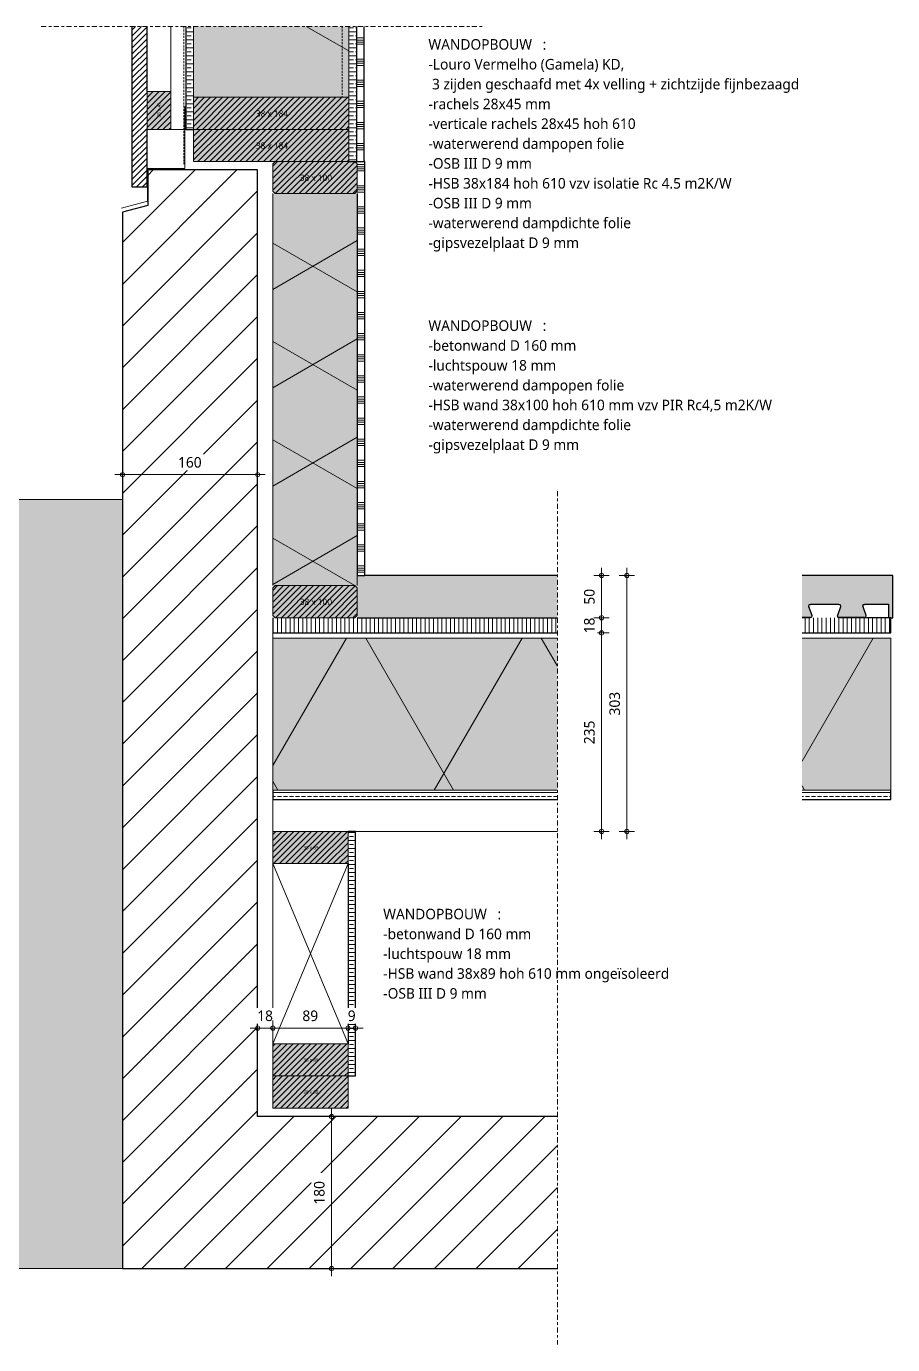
# Model space of a CAD drawing. Header units: millimetres. Extents: x 2927 to 18500, y -7154 to 6447.
# Drawn here: x 6213 to 7239, y -7154 to -5594 of the extents above; entities that cross this region are included whole.
import ezdxf

# ---------------------------------------------------------------- set-up
doc = ezdxf.new("R2010")
doc.units = ezdxf.units.MM
doc.linetypes.add('MV_center', pattern=[15, 6, -3, 3, -3])
doc.linetypes.add('MV_hidden', pattern=[3.75, 2.5, -1.25])
for name, color, linetype, lineweight in [('A-ANNO-DIMS', 211, 'Continuous', 13), ('A-ANNO-DIMS-5', 211, 'Continuous', 13), ('A-ANNO-NOTE', 131, 'Continuous', 18), ('A-DETL', 90, 'Continuous', 13), ('A-DETL-GENF', 92, 'Continuous', 18), ('A-DETL-MEDM', 33, 'Continuous', 18), ('G-ANNO-TEXT', 231, 'Continuous', 13)]:
    doc.layers.add(name, color=color, linetype=linetype, lineweight=lineweight)
doc.styles.add('Segoe UI', font='segoeui.ttf', dxfattribs={"height": 7.5})
doc.styles.add('Segoe UI_1', font='segoeui.ttf', dxfattribs={"height": 4})
doc.styles.add('Segoe UI_3', font='segoeui.ttf', dxfattribs={"height": 12.5})
doc.styles.add('Segoe UI_B', font='segoeui.ttf', dxfattribs={"height": 12.5})
doc.dimstyles.new('2_5_mm', dxfattribs={"dimscale": 304.8, "dimtxt": 13.092049, "dimasz": 0.016404, "dimexe": 0.029528, "dimexo": 0.0625, "dimgap": 0.014764, "dimtad": 1, "dimdec": 0, "dimzin": 0, "dimdsep": 46, "dimtxsty": 'Segoe UI_3', "dimblk1": 'DOTBLANK', "dimblk2": 'DOTBLANK', "dimsah": 1, "dimcen": 0.09, "dimdle": 0.029528, "dimazin": 0, "dimtfac": 1, "dimtdec": 4, "dimtix": 1, "dimtmove": 0, "dimatfit": 3, "dimfxl": 0.029528, "dimfxlon": 1, "dimtvp": 1, "dimtfill": 1, "dimtolj": 1, "dimtzin": 0, "dimarcsym": 2})
pattern_1 = [(0, (0, 0), (0, 9.476), []), (0, (0, 4.738), (0, 9.476), [4.738, -2.369])]
pattern_2 = [(60, (-2126.39, 181.76), (-155.885, 90), []), (120, (-2126.39, 181.76), (-155.885, -90), [])]
pattern_3 = [(0, (0, 10), (0, 25), []), (0, (0, 12.5), (0, 25), []), (0, (0, 15), (0, 25), []), (0, (0, 17.5), (0, 25), [])]

# ---------------------------------------------------------------- blocks, each defined once
blk = doc.blocks.new('42 isolatie - Type 1-3771744-Details Domera')
at = {"layer": 'A-DETL-GENF'}
h = blk.add_hatch(color=256, dxfattribs=at)
h.paths.add_polyline_path([(627, 0.8), (732.3, 0.8), (732.3, 180.8), (627, 180.8), (627, 14.7)])
h.paths.add_polyline_path([(337.3, 0.8), (337.3, 180.8), (0.3, 180.8), (0.3, 0.8)])
at = {"layer": 'A-DETL-GENF', "lineweight": 13}
h = blk.add_hatch(dxfattribs=at)
h.set_pattern_fill('FP_24', color=256, style=0, pattern_type=2)
h.set_pattern_definition(pattern_2)
h.paths.add_polyline_path([(627, 0.8), (732.3, 0.8), (732.3, 180.8), (627, 180.8), (627, 14.7)])
h.paths.add_polyline_path([(337.3, 0.8), (337.3, 180.8), (0.3, 180.8), (0.3, 0.8)])
at = {"layer": 'A-DETL-GENF'}
for p, q in [((337.3, 180.8), (0.3, 180.8)), ((0.3, 180.8), (0.3, 0.8)), ((337.3, 180.8), (0.3, 180.8)), ((0.3, 180.8), (0.3, 0.8)), ((732.3, 180.8), (627, 180.8)), ((732.3, 180.8), (627, 180.8)), ((732.3, 0.8), (732.3, 180.8)), ((732.3, 0.8), (732.3, 180.8)), ((0.3, 0.8), (337.3, 0.8)), ((0.3, 0.8), (337.3, 0.8)), ((627, 0.8), (732.3, 0.8)), ((627, 0.8), (732.3, 0.8))]:
    blk.add_line(p, q, dxfattribs=at)
blk = doc.blocks.new('00 hout_rechthoekig_sls - SLS 38x89-V208-Details Domera')
at = {"layer": 'A-DETL-GENF', "lineweight": 13}
blk.add_hatch(color=256, dxfattribs=at).paths.add_polyline_path([(89, -38), (89, 0), (0, 0), (0, -38)])
at = {"layer": 'A-DETL-MEDM', "lineweight": 13}
h = blk.add_hatch(dxfattribs=at)
h.set_pattern_fill('FP_261', color=256, style=0, pattern_type=2)
h.set_pattern_definition([(45, (-6504.673, 6836.201), (-3.535534, 3.535534), [])])
h.paths.add_polyline_path([(89, -38), (89, 0), (0, 0), (0, -38)])
at = {"layer": 'A-DETL-MEDM'}
for p, q in [((0, 0), (89, 0)), ((0, -38), (0, 0)), ((89, 0), (89, -38)), ((89, 0), (89, -38)), ((89, 0), (89, -38)), ((89, -38), (0, -38)), ((89, -38), (0, -38))]:
    blk.add_line(p, q, dxfattribs=at)
blk = doc.blocks.new('00 hout_rechthoekig_sls - SLS 38x89-V209-Details Domera')
at = {"layer": 'A-DETL-GENF', "lineweight": 13}
blk.add_hatch(color=256, dxfattribs=at).paths.add_polyline_path([(89, -38), (89, 0), (0, 0), (0, -38)])
at = {"layer": 'A-DETL-MEDM', "lineweight": 13}
h = blk.add_hatch(dxfattribs=at)
h.set_pattern_fill('FP_262', color=256, style=0, pattern_type=2)
h.set_pattern_definition([(45, (-6504.673, 6546.764), (-3.535534, 3.535534), [])])
h.paths.add_polyline_path([(89, -38), (89, 0), (0, 0), (0, -38)])
at = {"layer": 'A-DETL-MEDM'}
for p, q in [((0, 0), (89, 0)), ((0, -38), (0, 0)), ((89, 0), (89, -38)), ((89, 0), (89, -38)), ((89, 0), (89, -38)), ((89, -38), (0, -38)), ((89, -38), (0, -38))]:
    blk.add_line(p, q, dxfattribs=at)
blk = doc.blocks.new('23 Zwaluwstaartplaat - Lewis Zwaluwstaartplaat-V210-Details Domera')
at = {"layer": 'A-DETL-GENF'}
blk.add_hatch(color=256, dxfattribs=at).paths.add_polyline_path([(511.9, 0), (512.4, 0.1), (512.9, 0.3), (513.4, 0.6), (513.7, 1), (514, 1.4), (514.1, 1.9), (514.1, 2.5), (514, 3), (510.3, 13.6), (510.4, 14), (510.5, 14.4), (510.7, 14.8), (510.9, 15.1), (511.3, 15.3), (511.7, 15.5), (512.1, 15.5), (546.3, 15.5), (546.7, 15.3), (547.1, 15.1), (547.3, 14.8), (547.6, 14.3), (547.6, 14), (547.7, 13.6), (547.5, 13.1), (544, 3), (543.8, 2.5), (543.9, 1.9), (544, 1.4), (544.3, 1), (544.6, 0.6), (545.1, 0.3), (545.6, 0.1), (546.1, 0), (575.9, 0), (576.4, 0.1), (576.9, 0.3), (577.4, 0.6), (577.7, 1), (578, 1.4), (578.1, 1.9), (578.2, 2.5), (578, 3), (574.3, 13.6), (574.4, 14), (574.5, 14.4), (574.7, 14.8), (574.9, 15.1), (575.3, 15.3), (575.7, 15.5), (576.1, 15.5), (603.8, 15.5), (604.5, 16), (576.1, 16), (575.6, 15.9), (575.1, 15.7), (574.6, 15.4), (574.3, 15), (574, 14.6), (573.9, 14.1), (573.8, 13.5), (574, 13), (577.7, 2.4), (577.6, 2), (577.5, 1.6), (577.3, 1.2), (577.1, 0.9), (576.7, 0.7), (576.3, 0.5), (575.9, 0.5), (545.7, 0.5), (545.3, 0.7), (544.9, 1), (544.6, 1.4), (544.5, 1.6), (544.4, 2), (544.4, 2.5), (544.5, 3), (548.1, 13.2), (548.1, 13.6), (548.1, 14.1), (548, 14.6), (547.7, 15.1), (547.3, 15.5), (546.7, 15.8), (546.4, 15.9), (545.9, 16), (512.1, 16), (511.6, 15.9), (510.9, 15.7), (510.5, 15.3), (510.3, 15), (509.9, 14.4), (509.9, 14), (509.8, 13.5), (510, 13), (513.7, 2.4), (513.6, 2), (513.4, 1.4), (513.3, 1.2), (512.9, 0.9), (512.7, 0.7), (512.3, 0.5), (511.9, 0.5), (502.2, 0.5), (502.2, 0)])
for p, q in [((545.9, 16), (512.1, 16)), ((604.5, 16), (576.1, 16)), ((603.8, 15.5), (604.5, 16)), ((511.9, 0.5), (502.2, 0.5)), ((510, 13), (513.6, 2.8)), ((510.4, 13.2), (514, 3)), ((545.9, 15.5), (512.1, 15.5)), ((544, 3), (547.6, 13.2)), ((544.4, 2.8), (548, 13)), ((575.9, 0.5), (546.1, 0.5)), ((574, 13), (577.6, 2.8)), ((578, 3), (574.4, 13.2)), ((576.1, 15.5), (603.8, 15.5)), ((502.2, 0), (511.9, 0)), ((546.1, 0), (575.9, 0))]:
    blk.add_line(p, q, dxfattribs=at)
for centre, radius, start, end in [((512.1, 13.7), 2.25, 90, 199.4712), ((545.9, 13.7), 2.25, 340.5288, 90), ((576.1, 13.7), 2.25, 90, 199.4712), ((512.1, 13.7), 1.75, 90, 199.4712), ((511.9, 2.2), 2.25, 270, 19.4712), ((511.9, 2.2), 1.75, 270, 19.4712), ((546.1, 2.2), 2.25, 160.5288, 270), ((546.1, 2.2), 1.75, 160.5288, 270), ((545.9, 13.7), 1.75, 340.5288, 90), ((576.1, 13.7), 1.75, 90, 199.4712), ((575.9, 2.2), 2.25, 270, 19.4712), ((575.9, 2.2), 1.75, 270, 19.4712)]:
    blk.add_arc(centre, radius, start, end, dxfattribs=at)
blk = doc.blocks.new('NLRS_00_DI_maskeer - Type 1-4234777-Details Domera')
at = {"layer": 'A-DETL-GENF', "linetype": 'MV_center'}
blk.add_line((-100, 0), (910.4, 0), dxfattribs=at)
blk = doc.blocks.new('42 isolatie - Type 1-3760804-Details Domera')
at = {"layer": 'A-DETL-GENF'}
blk.add_hatch(color=256, dxfattribs=at).paths.add_polyline_path([(38.3, 98), (38.3, 0.8), (502.3, 0.8), (502.3, 100.8), (38.3, 100.8)])
at = {"layer": 'A-DETL-GENF', "lineweight": 13}
h = blk.add_hatch(dxfattribs=at)
h.set_pattern_fill('FP_263', color=256, style=0, pattern_type=2)
h.set_pattern_definition([(60, (0, 0), (-87.295, 50.4), []), (120, (0, 0), (-87.295, -50.4), [])])
h.paths.add_polyline_path([(38.3, 98), (38.3, 0.8), (502.3, 0.8), (502.3, 100.8), (38.3, 100.8)])
at = {"layer": 'A-DETL-GENF'}
for p, q in [((502.3, 100.8), (38.3, 100.8)), ((502.3, 100.8), (38.3, 100.8)), ((38.3, 0.8), (50.3, 0.8)), ((38.3, 0.8), (50.3, 0.8)), ((50.3, 0.8), (502.3, 0.8))]:
    blk.add_line(p, q, dxfattribs=at)
blk = doc.blocks.new('00 hout_rechthoekig_sls - SLS 38x100-4309796-Details Domera')
at = {"layer": 'A-DETL-GENF'}
blk.add_hatch(color=256, dxfattribs=at).paths.add_polyline_path([(74.6, -38), (97.2, -38), (100, -35.2), (100, -2.8), (97.2, 0), (2.8, 0), (0, -2.8), (0, -35.2), (2.8, -38)])
at = {"layer": 'A-DETL-MEDM', "lineweight": 13}
h = blk.add_hatch(dxfattribs=at)
h.set_pattern_fill('FP_264', color=256, style=0, pattern_type=2)
h.set_pattern_definition([(45, (-6504.673, 6255.764), (-3.535534, 3.535534), [])])
h.paths.add_polyline_path([(74.6, -38), (97.2, -38), (100, -35.2), (100, -2.8), (97.2, 0), (2.8, 0), (0, -2.8), (0, -35.2), (2.8, -38)])
at = {"layer": 'A-DETL-MEDM'}
for p, q in [((0, -2.8), (2.8, 0)), ((2.8, 0), (0, -2.8)), ((2.8, 0), (97.2, 0)), ((97.2, 0), (100, -2.8)), ((0, -2.8), (0, -35.2)), ((97.2, 0), (100, -2.8)), ((100, -35.2), (100, -2.8)), ((2.8, -38), (0, -35.2)), ((0, -35.2), (2.8, -38)), ((2.8, -38), (97.2, -38)), ((100, -35.2), (97.2, -38)), ((97.2, -38), (100, -35.2))]:
    blk.add_line(p, q, dxfattribs=at)
blk = doc.blocks.new('00 hout_rechthoekig_sls - SLS 38x100-V211-Details Domera')
at = {"layer": 'A-DETL-GENF'}
blk.add_hatch(color=256, dxfattribs=at).paths.add_polyline_path([(2.8, -38), (97.2, -38), (100, -35.2), (100, -2.8), (97.2, 0), (2.8, 0), (0, -2.8), (0, -35.2)])
at = {"layer": 'A-DETL-MEDM', "lineweight": 13}
h = blk.add_hatch(dxfattribs=at)
h.set_pattern_fill('FP_265', color=256, style=0, pattern_type=2)
h.set_pattern_definition([(45, (-6504.673, 5753.764), (-3.535534, 3.535534), [])])
h.paths.add_polyline_path([(2.8, -38), (97.2, -38), (100, -35.2), (100, -2.8), (97.2, 0), (2.8, 0), (0, -2.8), (0, -35.2)])
at = {"layer": 'A-DETL-MEDM'}
for p, q in [((0, -2.8), (2.8, 0)), ((2.8, 0), (0, -2.8)), ((97.2, 0), (100, -2.8)), ((0, -2.8), (0, -35.2)), ((97.2, 0), (100, -2.8)), ((100, -35.2), (100, -2.8)), ((2.8, -38), (0, -35.2)), ((0, -35.2), (2.8, -38)), ((2.8, -38), (97.2, -38)), ((100, -35.2), (97.2, -38)), ((97.2, -38), (100, -35.2))]:
    blk.add_line(p, q, dxfattribs=at)
blk = doc.blocks.new('00 hout_rechthoekig_sls - SLS 38x184-V238-Details Domera')
at = {"layer": 'A-DETL-GENF', "lineweight": 13}
blk.add_hatch(color=256, dxfattribs=at).paths.add_polyline_path([(184, -38), (184, 0), (0, 0), (0, -38)])
at = {"layer": 'A-DETL-MEDM', "lineweight": 13}
h = blk.add_hatch(dxfattribs=at)
h.set_pattern_fill('FP_290', color=256, style=0, pattern_type=2)
h.set_pattern_definition([(45, (-6410.673, 5715.764), (-3.535534, 3.535534), [])])
h.paths.add_polyline_path([(184, -38), (184, 0), (0, 0), (0, -38)])
at = {"layer": 'A-DETL-MEDM'}
for p, q in [((0, 0), (184, 0)), ((0, -38), (0, 0)), ((184, 0), (184, -38)), ((184, 0), (184, -38)), ((184, 0), (184, -38)), ((184, -38), (0, -38)), ((184, -38), (0, -38))]:
    blk.add_line(p, q, dxfattribs=at)
blk = doc.blocks.new('42 isolatie - Type 1-3769613-Details Domera')
at = {"layer": 'A-DETL-GENF'}
blk.add_hatch(color=256, dxfattribs=at).paths.add_polyline_path([(0.3, 0.8), (84.2, 0.8), (84.2, 184.8), (0.3, 184.8)])
at = {"layer": 'A-DETL-GENF', "lineweight": 13}
h = blk.add_hatch(dxfattribs=at)
h.set_pattern_fill('FP_24', color=256, style=0, pattern_type=2)
h.set_pattern_definition(pattern_2)
h.paths.add_polyline_path([(0.3, 0.8), (84.2, 0.8), (84.2, 184.8), (0.3, 184.8)])
at = {"layer": 'A-DETL-GENF'}
for p, q in [((84.2, 184.8), (0.3, 184.8)), ((0.3, 184.8), (0.3, 0.8)), ((84.2, 184.8), (0.3, 184.8)), ((0.3, 0.8), (84.2, 0.8)), ((0.3, 0.8), (84.2, 0.8))]:
    blk.add_line(p, q, dxfattribs=at)
blk = doc.blocks.new('00 hout_rechthoekig_sls - SLS 38x184-V239-Details Domera')
at = {"layer": 'A-DETL-GENF', "lineweight": 13}
blk.add_hatch(color=256, dxfattribs=at).paths.add_polyline_path([(184, -38), (184, 0), (0, 0), (0, -38)])
at = {"layer": 'A-DETL-MEDM', "lineweight": 13}
h = blk.add_hatch(dxfattribs=at)
h.set_pattern_fill('FP_291', color=256, style=0, pattern_type=2)
h.set_pattern_definition([(45, (-6410.673, 5677.764), (-3.535534, 3.535534), [])])
h.paths.add_polyline_path([(184, -38), (184, 0), (0, 0), (0, -38)])
at = {"layer": 'A-DETL-MEDM'}
for p, q in [((0, 0), (184, 0)), ((0, -38), (0, 0)), ((184, 0), (184, -38)), ((184, 0), (184, -38)), ((184, 0), (184, -38)), ((184, -38), (0, -38)), ((184, -38), (0, -38))]:
    blk.add_line(p, q, dxfattribs=at)
blk = doc.blocks.new('NLRS_00_DI_maskeer - Type 1-4234778-Details Domera')
at = {"layer": 'A-DETL-GENF', "linetype": 'MV_center'}
blk.add_line((-100, 0), (422.2, 0), dxfattribs=at)
blk = doc.blocks.new('00 hout_rechthoekig_sls - SLS 38x89-V246-Details Domera')
at = {"layer": 'A-DETL-GENF', "lineweight": 13}
blk.add_hatch(color=256, dxfattribs=at).paths.add_polyline_path([(89, -38), (89, 0), (0, 0), (0, -38)])
at = {"layer": 'A-DETL-MEDM', "lineweight": 13}
h = blk.add_hatch(dxfattribs=at)
h.set_pattern_fill('FP_295', color=256, style=0, pattern_type=2)
h.set_pattern_definition([(45, (-6504.673, 6798.201), (-3.535534, 3.535534), [])])
h.paths.add_polyline_path([(89, -38), (89, 0), (0, 0), (0, -38)])
at = {"layer": 'A-DETL-MEDM'}
for p, q in [((0, 0), (89, 0)), ((0, -38), (0, 0)), ((89, 0), (89, -38)), ((89, 0), (89, -38)), ((89, 0), (89, -38)), ((89, -38), (0, -38)), ((89, -38), (0, -38))]:
    blk.add_line(p, q, dxfattribs=at)
blk = doc.blocks.new('00 hout_rechthoekig_sls - Vuren 28x45-V250-Details Domera')
at = {"layer": 'A-DETL-GENF', "lineweight": 13}
blk.add_hatch(color=256, dxfattribs=at).paths.add_polyline_path([(0, -28), (45, -28), (45, 0), (0, 0)])
at = {"layer": 'A-DETL-MEDM', "lineweight": 13}
h = blk.add_hatch(dxfattribs=at)
h.set_pattern_fill('FP_299', color=256, style=0, pattern_type=2)
h.set_pattern_definition([(315, (5715.764, 6355.673), (3.535534, 3.535534), [])])
h.paths.add_polyline_path([(0, -28), (45, -28), (45, 0), (0, 0)])
at = {"layer": 'A-DETL-MEDM'}
for p, q in [((0, 0), (45, 0)), ((0, -28), (0, 0)), ((45, 0), (45, -28)), ((45, 0), (45, -28)), ((45, 0), (45, -28)), ((45, -28), (0, -28)), ((45, -28), (0, -28))]:
    blk.add_line(p, q, dxfattribs=at)
blk = doc.blocks.new('DIMBLOCK280-Details Domera')
at = {"layer": 'A-ANNO-DIMS-5'}
for p, q in [((6894, -6311.8), (6885, -6311.8)), ((6894, -6555.8), (6894, -6311.8)), ((6894, -6311.8), (6903, -6311.8)), ((6894, -6546.8), (6885, -6546.8)), ((6894, -6546.8), (6903, -6546.8))]:
    blk.add_line(p, q, dxfattribs=at)
for centre in [(6894, -6311.8), (6894, -6546.8)]:
    blk.add_circle(centre, 2.5, dxfattribs=at)
at = {"layer": 'A-ANNO-DIMS-5', "color": 0, "insert": (6873.2, -6443.5), "char_height": 12.5, "width": 34.277, "attachment_point": 1, "rotation": 90, "line_spacing_factor": 1.142579, "style": 'Segoe UI_3', "bg_fill": 3, "box_fill_scale": 1.25, "bg_fill_color": 9, "bg_fill_true_color": 13158600, "bg_fill_transparency": 0}
blk.add_mtext('235', dxfattribs=at)
blk = doc.blocks.new('_DotBlank')
at = {"color": 0, "linetype": 'ByBlock', "lineweight": -2}
blk.add_line((-0.5, 0), (-1, 0), dxfattribs=at)
blk.add_circle((0, 0), 0.5, dxfattribs=at)
blk = doc.blocks.new('DIMBLOCK281-Details Domera')
at = {"layer": 'A-ANNO-DIMS-5'}
for p, q in [((6894, -6293.8), (6885, -6293.8)), ((6894, -6311.8), (6894, -6293.8)), ((6894, -6293.8), (6903, -6293.8)), ((6894, -6311.8), (6885, -6311.8)), ((6894, -6311.8), (6903, -6311.8))]:
    blk.add_line(p, q, dxfattribs=at)
for centre in [(6894, -6293.8), (6894, -6311.8)]:
    blk.add_circle(centre, 2.5, dxfattribs=at)
at = {"layer": 'A-ANNO-DIMS-5', "color": 0, "insert": (6873.2, -6312.3), "char_height": 12.5, "width": 22.852, "attachment_point": 1, "rotation": 90, "line_spacing_factor": 1.142579, "style": 'Segoe UI_3', "bg_fill": 3, "box_fill_scale": 1.25, "bg_fill_color": 9, "bg_fill_true_color": 13158600, "bg_fill_transparency": 0}
blk.add_mtext('18', dxfattribs=at)
blk = doc.blocks.new('DIMBLOCK282-Details Domera')
at = {"layer": 'A-ANNO-DIMS-5'}
for p, q in [((6894, -6293.8), (6894, -6234.8)), ((6894, -6243.8), (6885, -6243.8)), ((6894, -6243.8), (6903, -6243.8)), ((6894, -6293.8), (6885, -6293.8)), ((6894, -6293.8), (6903, -6293.8))]:
    blk.add_line(p, q, dxfattribs=at)
for centre in [(6894, -6243.8), (6894, -6293.8)]:
    blk.add_circle(centre, 2.5, dxfattribs=at)
at = {"layer": 'A-ANNO-DIMS-5', "color": 0, "insert": (6873.2, -6278.3), "char_height": 12.5, "width": 22.852, "attachment_point": 1, "rotation": 90, "line_spacing_factor": 1.142579, "style": 'Segoe UI_3', "bg_fill": 3, "box_fill_scale": 1.25, "bg_fill_color": 9, "bg_fill_true_color": 13158600, "bg_fill_transparency": 0}
blk.add_mtext('50', dxfattribs=at)
blk = doc.blocks.new('DIMBLOCK283-Details Domera')
at = {"layer": 'A-ANNO-DIMS-5'}
for p, q in [((6326.7, -6124.4), (6326.7, -6115.4)), ((6486.7, -6124.4), (6486.7, -6115.4)), ((6317.7, -6124.4), (6495.7, -6124.4)), ((6326.7, -6124.4), (6326.7, -6133.4)), ((6486.7, -6124.4), (6486.7, -6133.4))]:
    blk.add_line(p, q, dxfattribs=at)
for centre in [(6326.7, -6124.4), (6486.7, -6124.4)]:
    blk.add_circle(centre, 2.5, dxfattribs=at)
at = {"layer": 'A-ANNO-DIMS-5', "color": 0, "insert": (6392.4, -6103.6), "char_height": 12.5, "width": 34.277, "attachment_point": 1, "line_spacing_factor": 1.142579, "style": 'Segoe UI_3', "bg_fill": 3, "box_fill_scale": 1.25, "bg_fill_color": 9, "bg_fill_true_color": 13158600, "bg_fill_transparency": 0}
blk.add_mtext('160', dxfattribs=at)
blk = doc.blocks.new('DIMBLOCK284-Details Domera')
at = {"layer": 'A-ANNO-DIMS-5'}
for p, q in [((6574.2, -6875.2), (6574.2, -7073.2)), ((6574.2, -6884.2), (6565.2, -6884.2)), ((6574.2, -6884.2), (6583.2, -6884.2)), ((6574.2, -7064.2), (6565.2, -7064.2)), ((6574.2, -7064.2), (6583.2, -7064.2))]:
    blk.add_line(p, q, dxfattribs=at)
for centre in [(6574.2, -6884.2), (6574.2, -7064.2)]:
    blk.add_circle(centre, 2.5, dxfattribs=at)
at = {"layer": 'A-ANNO-DIMS-5', "color": 0, "insert": (6553.4, -6988.5), "char_height": 12.5, "width": 34.277, "attachment_point": 1, "rotation": 90, "line_spacing_factor": 1.142579, "style": 'Segoe UI_3', "bg_fill": 3, "box_fill_scale": 1.25, "bg_fill_color": 9, "bg_fill_true_color": 13158600, "bg_fill_transparency": 0}
blk.add_mtext('180', dxfattribs=at)
blk = doc.blocks.new('DIMBLOCK285-Details Domera')
at = {"layer": 'A-ANNO-DIMS-5'}
for p, q in [((6486.7, -6779.5), (6486.7, -6770.5)), ((6504.7, -6779.5), (6504.7, -6770.5)), ((6477.7, -6779.5), (6504.7, -6779.5)), ((6486.7, -6779.5), (6486.7, -6788.5)), ((6504.7, -6779.5), (6504.7, -6788.5))]:
    blk.add_line(p, q, dxfattribs=at)
for centre in [(6486.7, -6779.5), (6504.7, -6779.5)]:
    blk.add_circle(centre, 2.5, dxfattribs=at)
at = {"layer": 'A-ANNO-DIMS-5', "color": 0, "insert": (6486.2, -6758.7), "char_height": 12.5, "width": 22.852, "attachment_point": 1, "line_spacing_factor": 1.142579, "style": 'Segoe UI_3', "bg_fill": 3, "box_fill_scale": 1.25, "bg_fill_color": 9, "bg_fill_true_color": 13158600, "bg_fill_transparency": 0}
blk.add_mtext('18', dxfattribs=at)
blk = doc.blocks.new('DIMBLOCK286-Details Domera')
at = {"layer": 'A-ANNO-DIMS-5'}
for p, q in [((6504.7, -6779.5), (6504.7, -6770.5)), ((6593.7, -6779.5), (6593.7, -6770.5)), ((6504.7, -6779.5), (6593.7, -6779.5)), ((6504.7, -6779.5), (6504.7, -6788.5)), ((6593.7, -6779.5), (6593.7, -6788.5))]:
    blk.add_line(p, q, dxfattribs=at)
for centre in [(6504.7, -6779.5), (6593.7, -6779.5)]:
    blk.add_circle(centre, 2.5, dxfattribs=at)
at = {"layer": 'A-ANNO-DIMS-5', "color": 0, "insert": (6539.7, -6758.7), "char_height": 12.5, "width": 22.852, "attachment_point": 1, "line_spacing_factor": 1.142579, "style": 'Segoe UI_3', "bg_fill": 3, "box_fill_scale": 1.25, "bg_fill_color": 9, "bg_fill_true_color": 13158600, "bg_fill_transparency": 0}
blk.add_mtext('89', dxfattribs=at)
blk = doc.blocks.new('DIMBLOCK287-Details Domera')
at = {"layer": 'A-ANNO-DIMS-5'}
for p, q in [((6593.7, -6779.5), (6593.7, -6770.5)), ((6602.7, -6779.5), (6602.7, -6770.5)), ((6593.7, -6779.5), (6611.7, -6779.5)), ((6593.7, -6779.5), (6593.7, -6788.5)), ((6602.7, -6779.5), (6602.7, -6788.5))]:
    blk.add_line(p, q, dxfattribs=at)
for centre in [(6593.7, -6779.5), (6602.7, -6779.5)]:
    blk.add_circle(centre, 2.5, dxfattribs=at)
at = {"layer": 'A-ANNO-DIMS-5', "color": 0, "insert": (6593.4, -6758.7), "char_height": 12.5, "width": 11.426, "attachment_point": 1, "line_spacing_factor": 1.142579, "style": 'Segoe UI_3', "bg_fill": 3, "box_fill_scale": 1.25, "bg_fill_color": 9, "bg_fill_true_color": 13158600, "bg_fill_transparency": 0}
blk.add_mtext('9', dxfattribs=at)
blk = doc.blocks.new('DIMBLOCK296-Details Domera')
at = {"layer": 'A-ANNO-DIMS-5'}
for p, q in [((6924, -6555.8), (6924, -6234.8)), ((6924, -6243.8), (6915, -6243.8)), ((6924, -6243.8), (6933, -6243.8)), ((6924, -6546.8), (6915, -6546.8)), ((6924, -6546.8), (6933, -6546.8))]:
    blk.add_line(p, q, dxfattribs=at)
for centre in [(6924, -6243.8), (6924, -6546.8)]:
    blk.add_circle(centre, 2.5, dxfattribs=at)
at = {"layer": 'A-ANNO-DIMS-5', "color": 0, "insert": (6903.2, -6409.5), "char_height": 12.5, "width": 34.277, "attachment_point": 1, "rotation": 90, "line_spacing_factor": 1.142579, "style": 'Segoe UI_3', "bg_fill": 3, "box_fill_scale": 1.25, "bg_fill_color": 9, "bg_fill_true_color": 13158600, "bg_fill_transparency": 0}
blk.add_mtext('303', dxfattribs=at)

msp = doc.modelspace()

# ---------------------------------------------------------------- hatches: boundary and pattern name
at = {"layer": 'A-DETL-GENF', "lineweight": 13}
h = msp.add_hatch(dxfattribs=at)
h.set_pattern_fill('FP_10', color=250, style=0, pattern_type=2)
h.set_pattern_definition([(45, (0, 0), (-3.535534, 3.535534), [])])
h.paths.add_polyline_path([(6355.7, -5783.8), (6355.7, -5593.8), (6337.7, -5593.8), (6337.7, -5783.8)])
h = msp.add_hatch(dxfattribs=at)
h.set_pattern_fill('FP_4', color=250, style=0, pattern_type=2)
h.set_pattern_definition(pattern_1)
h.paths.add_polyline_path([(6410.7, -5715.8), (6410.7, -5593.8), (6401.7, -5593.8), (6401.7, -5715.8)])
h = msp.add_hatch(dxfattribs=at)
h.set_pattern_fill('FP_4', color=250, style=0, pattern_type=2)
h.set_pattern_definition(pattern_1)
h.paths.add_polyline_path([(6594.7, -5753.8), (6603.7, -5753.8), (6603.7, -5593.8), (6594.7, -5593.8), (6594.7, -5715.8)])
h = msp.add_hatch(dxfattribs=at)
h.set_pattern_fill('FP_144', color=253, style=0, pattern_type=2)
h.set_pattern_definition(pattern_3)
h.paths.add_polyline_path([(6612.7, -5753.8), (6612.7, -5593.8), (6603.7, -5593.8), (6603.7, -5753.8)])
h = msp.add_hatch(dxfattribs=at)
h.set_pattern_fill('FP_144', color=253, style=0, pattern_type=2)
h.set_pattern_definition(pattern_3)
h.paths.add_polyline_path([(6604.7, -6243.8), (6613.7, -6243.8), (6613.7, -5753.8), (6604.7, -5753.8), (6604.7, -6008.8)])
h = msp.add_hatch(dxfattribs=at)
h.set_pattern_fill('FP_248', color=250, style=0, pattern_type=2)
h.set_pattern_definition([(45, (0, 0), (-24.74874, 24.74874), [])])
h.paths.add_polyline_path([(6841.7, -7064.2), (6841.7, -6884.2), (6486.7, -6884.2), (6486.7, -5763.8), (6356.7, -5763.8), (6356.7, -5805.8), (6326.7, -5813.8), (6326.7, -7064.2)])
at = {"layer": 'A-DETL-GENF'}
for color, points in [(254, [(6326.7, -7064.2), (6326.7, -6153.8), (5866.7, -6153.8), (5866.7, -7064.2), (6303.9, -7064.2)]), (9, [(6785.7, -6293.8), (6841.7, -6293.8), (6841.7, -6243.8), (6604.7, -6243.8), (6604.7, -6293.8), (6716.9, -6293.8)]), (9, [(7236.7, -6293.8), (7238.7, -6293.8), (7238.7, -6243.8), (7131.4, -6243.8), (7131.4, -6293.3), (7141.5, -6293.2), (7141.9, -6293.1), (7142.3, -6292.8), (7142.6, -6292.3), (7142.7, -6292.2), (7142.8, -6291.8), (7142.8, -6291.3), (7142.7, -6290.8), (7139.1, -6280.6), (7139, -6280.2), (7139, -6279.7), (7139.3, -6279), (7139.4, -6278.7), (7139.9, -6278.3), (7140.5, -6277.9), (7140.8, -6277.8), (7141.3, -6277.8), (7175.5, -6277.8), (7175.6, -6277.8), (7176.2, -6278.1), (7176.7, -6278.5), (7176.9, -6278.7), (7177.2, -6279.4), (7177.3, -6279.8), (7177.3, -6280.2), (7177.2, -6280.8), (7173.5, -6291.3), (7173.5, -6291.8), (7173.7, -6292.3), (7173.8, -6292.5), (7174.2, -6292.9), (7174.5, -6293.1), (7174.8, -6293.2), (7175.3, -6293.3), (7205.5, -6293.2), (7205.9, -6293.1), (7206.3, -6292.8), (7206.6, -6292.3), (7206.7, -6292.2), (7206.8, -6291.8), (7206.8, -6291.3), (7206.7, -6290.8), (7203.1, -6280.6), (7203, -6280.2), (7203, -6279.7), (7203.3, -6279), (7203.4, -6278.7), (7203.8, -6278.3), (7204.5, -6277.9), (7204.8, -6277.8), (7205.3, -6277.8), (7233.7, -6277.8), (7233.7, -6293.8)])]:
    msp.add_hatch(color=color, dxfattribs=at).paths.add_polyline_path(points)
at = {"layer": 'A-DETL-GENF', "lineweight": 13}
h = msp.add_hatch(dxfattribs=at)
h.set_pattern_fill('FP_64', color=253, style=0, pattern_type=2)
h.set_pattern_definition([(90, (0, 0), (-5, 3e-16), [])])
h.paths.add_polyline_path([(6785.7, -6311.8), (6841.7, -6311.8), (6841.7, -6293.8), (6504.7, -6293.8), (6504.7, -6311.8), (6716.9, -6311.8)])
h.paths.add_polyline_path([(7236.7, -6311.8), (7236.7, -6293.8), (7131.4, -6293.8), (7131.4, -6311.8), (7198.7, -6311.8)])
h = msp.add_hatch(dxfattribs=at)
h.set_pattern_fill('FP_4', color=250, style=0, pattern_type=2)
h.set_pattern_definition(pattern_1)
h.paths.add_polyline_path([(7131.4, -6508.8), (7236.7, -6508.8), (7236.7, -6497.8), (7131.4, -6497.8)])
h.paths.add_polyline_path([(6504.7, -6508.8), (6841.7, -6508.8), (6841.7, -6497.8), (6504.7, -6497.8)])
h = msp.add_hatch(dxfattribs=at)
h.set_pattern_fill('FP_4', color=250, style=0, pattern_type=2)
h.set_pattern_definition(pattern_1)
h.paths.add_polyline_path([(6593.7, -6836.2), (6602.7, -6836.2), (6602.7, -6546.8), (6593.7, -6546.8), (6593.7, -6798.2)])

# ---------------------------------------------------------------- linework, layer by layer
at = {"layer": 'A-DETL', "lineweight": 25}
for p, q in [((6337.7, -5593.8), (6337.7, -5783.8)), ((6355.7, -5670.8), (6355.7, -5593.8)), ((6401.7, -5593.8), (6401.7, -5715.8)), ((6603.7, -5593.8), (6603.7, -5753.8)), ((6612.7, -5753.8), (6612.7, -5593.8)), ((6355.7, -5783.8), (6355.7, -5715.8)), ((6401.7, -5715.8), (6410.7, -5715.8)), ((6594.7, -5753.8), (6603.7, -5753.8)), ((6603.7, -5753.8), (6612.7, -5753.8)), ((6613.7, -5753.8), (6612.7, -5753.8)), ((6613.7, -6243.8), (6613.7, -5753.8)), ((6486.7, -5763.8), (6356.7, -5763.8)), ((6356.7, -5763.8), (6356.7, -5805.8)), ((6486.7, -5965.8), (6486.7, -5763.8)), ((6337.7, -5783.8), (6355.7, -5783.8)), ((6604.7, -5791.8), (6604.7, -6243.8)), ((6356.7, -5805.8), (6326.7, -5813.8)), ((6326.7, -5813.8), (6326.7, -7064.2)), ((6486.7, -6884.2), (6486.7, -5965.8)), ((6604.7, -6243.8), (6613.7, -6243.8)), ((6841.7, -6243.8), (6613.7, -6243.8)), ((7238.7, -6243.8), (7131.4, -6243.8)), ((7238.7, -6293.8), (7238.7, -6243.8)), ((7233.7, -6277.8), (7233.7, -6293.8)), ((6504.7, -6293.8), (6504.7, -6311.8)), ((6604.7, -6293.8), (6841.7, -6293.8)), ((7236.7, -6293.8), (7205.1, -6293.8)), ((7236.7, -6293.8), (7238.7, -6293.8)), ((7236.7, -6311.8), (7236.7, -6293.8)), ((6504.7, -6311.8), (6841.7, -6311.8)), ((7131.4, -6311.8), (7236.7, -6311.8)), ((6504.7, -6497.8), (6504.7, -6508.8)), ((7236.7, -6508.8), (7236.7, -6497.8)), ((6504.7, -6508.8), (6841.7, -6508.8)), ((7131.4, -6508.8), (7236.7, -6508.8)), ((6602.7, -6546.8), (6593.7, -6546.8)), ((6602.7, -6836.2), (6602.7, -6546.8)), ((6593.7, -6584.8), (6593.7, -6798.2)), ((6593.7, -6836.2), (6602.7, -6836.2)), ((6841.7, -6884.2), (6486.7, -6884.2)), ((6326.7, -7064.2), (6841.7, -7064.2))]:
    msp.add_line(p, q, dxfattribs=at)
at = {"layer": 'A-DETL', "lineweight": 18}
for p, q in [((6383.7, -5670.8), (6383.7, -5593.8)), ((6400.6, -5688.5), (6400.6, -5762.1)), ((6401.7, -5715.8), (6383.7, -5715.8)), ((6400.6, -5762.1), (6356.2, -5762.1)), ((6356.2, -5762.1), (6356.2, -5800.7)), ((6325.4, -5809), (6356.2, -5800.7)), ((6326.7, -6153.8), (5866.7, -6153.8)), ((6326.7, -7064.2), (6326.7, -6153.8)), ((6504.7, -6446.8), (6504.7, -6293.8)), ((6504.7, -6546.8), (6504.7, -6508.8)), ((6602.7, -6546.8), (6841.7, -6546.8)), ((6504.7, -6798.2), (6504.7, -6584.8)), ((6504.7, -6584.8), (6593.7, -6798.2)), ((6504.7, -6798.2), (6593.7, -6584.8)), ((5866.7, -7064.2), (6326.7, -7064.2))]:
    msp.add_line(p, q, dxfattribs=at)
at = {"layer": 'A-DETL', "linetype": 'MV_hidden', "lineweight": 18}
for p, q in [((6399.4, -5593.8), (6399.4, -5756.8)), ((6586.7, -5593.8), (6586.7, -5677.8))]:
    msp.add_line(p, q, dxfattribs=at)

# ---------------------------------------------------------------- block references
at = {"layer": 'A-DETL-GENF', "linetype": 'MV_center'}
msp.add_blockref('NLRS_00_DI_maskeer - Type 1-4234778-Details Domera', (6330.4, -5593.8), dxfattribs=at)
at = {"layer": 'A-DETL-GENF', "rotation": 89.99999999999991}
for name, p in [('42 isolatie - Type 1-3769613-Details Domera', (6595.5, -5678)), ('42 isolatie - Type 1-3760804-Details Domera', (6605.5, -6294))]:
    msp.add_blockref(name, p, dxfattribs=at)
at = {"layer": 'A-DETL-GENF', "linetype": 'MV_center', "rotation": 269.9999999999999}
msp.add_blockref('NLRS_00_DI_maskeer - Type 1-4234777-Details Domera', (6841.7, -6243.8), dxfattribs=at)
at = {"layer": 'A-DETL-GENF'}
for name, p in [('23 Zwaluwstaartplaat - Lewis Zwaluwstaartplaat-V210-Details Domera', (6629.2, -6293.8)), ('42 isolatie - Type 1-3771744-Details Domera', (6504.4, -6498.6))]:
    msp.add_blockref(name, p, dxfattribs=at)
at = {"layer": 'A-DETL-MEDM', "lineweight": 13, "rotation": 90}
msp.add_blockref('00 hout_rechthoekig_sls - Vuren 28x45-V250-Details Domera', (6355.7, -5715.8), dxfattribs=at)
at = {"layer": 'A-DETL-MEDM', "lineweight": 13}
for name, p in [('00 hout_rechthoekig_sls - SLS 38x184-V239-Details Domera', (6410.7, -5677.8)), ('00 hout_rechthoekig_sls - SLS 38x184-V238-Details Domera', (6410.7, -5715.8)), ('00 hout_rechthoekig_sls - SLS 38x89-V209-Details Domera', (6504.7, -6546.8)), ('00 hout_rechthoekig_sls - SLS 38x89-V246-Details Domera', (6504.7, -6798.2)), ('00 hout_rechthoekig_sls - SLS 38x89-V208-Details Domera', (6504.7, -6836.2))]:
    msp.add_blockref(name, p, dxfattribs=at)
at = {"layer": 'A-DETL-MEDM'}
for name, p in [('00 hout_rechthoekig_sls - SLS 38x100-V211-Details Domera', (6504.7, -5753.8)), ('00 hout_rechthoekig_sls - SLS 38x100-4309796-Details Domera', (6504.7, -6255.8))]:
    msp.add_blockref(name, p, dxfattribs=at)

# ---------------------------------------------------------------- texts
at = {"layer": 'A-ANNO-NOTE', "lineweight": 13, "insert": (6367.8, -5701.6), "char_height": 4, "width": 23.65, "attachment_point": 1, "rotation": 90, "style": 'Segoe UI_1'}
msp.add_mtext('28 x 45', dxfattribs=at)
at = {"layer": 'A-ANNO-NOTE', "lineweight": 13, "attachment_point": 1}
for s, insert, char_height, width, style in [('38 x 184', (6484.6, -5693.3), 7.5, 47.3, 'Segoe UI'), ('38 x 184', (6484.6, -5731.3), 7.5, 47.3, 'Segoe UI'), ('38 x 100', (6536.6, -5769.3), 7.5, 47.3, 'Segoe UI'), ('38 x 100', (6536.6, -6271.3), 7.5, 47.3, 'Segoe UI'), ('38 x 89', (6540.9, -6563.9), 4, 23.65, 'Segoe UI_1'), ('38 x 89', (6540.9, -6815.3), 4, 23.65, 'Segoe UI_1'), ('38 x 89', (6540.9, -6853.3), 4, 23.65, 'Segoe UI_1')]:
    msp.add_mtext(s, dxfattribs=dict(at, insert=insert, char_height=char_height, width=width, style=style))
at = {"layer": 'G-ANNO-TEXT', "color": 7, "char_height": 12.5, "attachment_point": 1}
for s, insert, width, style in [('WANDOPBOUW', (6688.9, -5608.9), 163.945, 'Segoe UI_B'), (':', (6824.2, -5608.9), 4.409, 'Segoe UI_3'), ('-Louro Vermelho (Gamela) KD, ', (6688.9, -5632.4), 293.017, 'Segoe UI_3'), (' 3 zijden geschaafd met 4x velling + zichtzijde fijnbezaagd ', (6688.9, -5655.9), 552.764, 'Segoe UI_3'), ('-rachels 28x45 mm', (6688.9, -5679.4), 178.375, 'Segoe UI_3'), ('-verticale rachels 28x45 hoh 610', (6688.9, -5702.8), 302.637, 'Segoe UI_3'), ('-waterwerend dampopen folie', (6688.9, -5726.3), 284.599, 'Segoe UI_3'), ('-OSB III D 9 mm', (6688.9, -5749.8), 151.92, 'Segoe UI_3'), ('-HSB 38x184 hoh 610 vzv isolatie Rc 4.5 m2K/W', (6688.9, -5773.3), 450.949, 'Segoe UI_3'), ('-OSB III D 9 mm', (6688.9, -5796.8), 151.92, 'Segoe UI_3'), ('-waterwerend dampdichte folie', (6688.9, -5820.2), 294.219, 'Segoe UI_3'), ('-gipsvezelplaat D 9 mm', (6688.9, -5843.7), 222.468, 'Segoe UI_3'), ('WANDOPBOUW', (6688.9, -5941.8), 163.945, 'Segoe UI_B'), (':', (6824.2, -5941.8), 4.409, 'Segoe UI_3'), ('-betonwand D 160 mm', (6688.9, -5965.3), 218.861, 'Segoe UI_3'), ('-luchtspouw 18 mm', (6688.9, -5988.8), 187.595, 'Segoe UI_3'), ('-waterwerend dampopen folie', (6688.9, -6012.3), 284.599, 'Segoe UI_3'), ('-HSB wand 38x100 hoh 610 mm vzv PIR Rc4,5 m2K/W', (6688.9, -6035.7), 508.671, 'Segoe UI_3'), ('-waterwerend dampdichte folie', (6688.9, -6059.2), 294.219, 'Segoe UI_3'), ('-gipsvezelplaat D 9 mm', (6688.9, -6082.7), 222.468, 'Segoe UI_3'), ('WANDOPBOUW', (6635.4, -6638.3), 163.945, 'Segoe UI_B'), (':', (6770.7, -6638.3), 4.409, 'Segoe UI_3'), ('-betonwand D 160 mm', (6635.4, -6661.8), 218.861, 'Segoe UI_3'), ('-luchtspouw 18 mm', (6635.4, -6685.2), 187.595, 'Segoe UI_3'), ('-HSB wand 38x89 hoh 610 mm ongeïsoleerd', (6635.4, -6708.7), 419.683, 'Segoe UI_3'), ('-OSB III D 9 mm', (6635.4, -6732.2), 151.92, 'Segoe UI_3')]:
    msp.add_mtext(s, dxfattribs=dict(at, insert=insert, width=width, style=style))

# ---------------------------------------------------------------- next in the draw order: dimensions: what is measured, and where the dimension line sits
at = {"layer": 'A-ANNO-DIMS'}
for base, p1, p2, override, picture, middle in [((6486.7, -6124.4), (6326.7, -6133.4), (6486.7, -6115.4), {"dimpost": '<>', "dimfxl": 161.009317}, 'DIMBLOCK283-Details Domera', (6406.7, -6113.4)), ((6504.7, -6779.5), (6486.7, -6770.5), (6504.7, -6770.5), {"dimpost": '<>', "dimfxl": 18}, 'DIMBLOCK285-Details Domera', (6495.7, -6768.5))]:
    dim = msp.add_linear_dim(base=base, p1=p1, p2=p2, dimstyle='2_5_mm', override=override, dxfattribs=at)
    dim.commit()
    dim.dimension.update_dxf_attribs({"geometry": picture, "text_midpoint": middle})
for base, p1, p2, override, picture, middle in [((6894, -6311.8), (6885, -6546.8), (6885, -6311.8), {"dimpost": '<>', "dimfxl": 235}, 'DIMBLOCK280-Details Domera', (6883.1, -6429.3)), ((6574.2, -7064.2), (6583.2, -6884.2), (6583.2, -7064.2), {"dimpost": '<>', "dimfxl": 180}, 'DIMBLOCK284-Details Domera', (6563.2, -6974.2))]:
    dim = msp.add_linear_dim(base=base, p1=p1, p2=p2, angle=90, dimstyle='2_5_mm', override=override, dxfattribs=at)
    dim.commit()
    dim.dimension.update_dxf_attribs({"geometry": picture, "text_midpoint": middle})

# ---------------------------------------------------------------- next in the draw order: dimensions: what is measured, and where the dimension line sits
dim = msp.add_linear_dim(base=(6894, -6293.8), p1=(6885, -6311.8), p2=(6885, -6293.8), angle=90, dimstyle='2_5_mm', override={"dimpost": '<>', "dimfxl": 18}, dxfattribs=at)
dim.commit()
dim.dimension.update_dxf_attribs({"geometry": 'DIMBLOCK281-Details Domera', "text_midpoint": (6883, -6302.8)})
dim = msp.add_linear_dim(base=(6593.7, -6779.5), p1=(6504.7, -6770.5), p2=(6593.7, -6770.5), dimstyle='2_5_mm', override={"dimpost": '<>', "dimfxl": 89}, dxfattribs=at)
dim.commit()
dim.dimension.update_dxf_attribs({"geometry": 'DIMBLOCK286-Details Domera', "text_midpoint": (6549.2, -6768.5)})

# ---------------------------------------------------------------- next in the draw order: dimensions: what is measured, and where the dimension line sits
dim = msp.add_linear_dim(base=(6894, -6243.8), p1=(6885, -6293.8), p2=(6885, -6243.8), angle=90, dimstyle='2_5_mm', override={"dimpost": '<>', "dimfxl": 50}, dxfattribs=at)
dim.commit()
dim.dimension.update_dxf_attribs({"geometry": 'DIMBLOCK282-Details Domera', "text_midpoint": (6883.1, -6268.8)})
dim = msp.add_linear_dim(base=(6602.7, -6779.5), p1=(6593.7, -6770.5), p2=(6602.7, -6770.5), dimstyle='2_5_mm', override={"dimpost": '<>', "dimfxl": 9}, dxfattribs=at)
dim.commit()
dim.dimension.update_dxf_attribs({"geometry": 'DIMBLOCK287-Details Domera', "text_midpoint": (6598.2, -6768.5)})

# ---------------------------------------------------------------- next in the draw order: dimensions: what is measured, and where the dimension line sits
dim = msp.add_linear_dim(base=(6924, -6243.8), p1=(6915, -6546.8), p2=(6915, -6243.8), angle=90, dimstyle='2_5_mm', override={"dimpost": '<>', "dimfxl": 303}, dxfattribs=at)
dim.commit()
dim.dimension.update_dxf_attribs({"geometry": 'DIMBLOCK296-Details Domera', "text_midpoint": (6913.1, -6395.3)})

doc.saveas('drawing.dxf')
